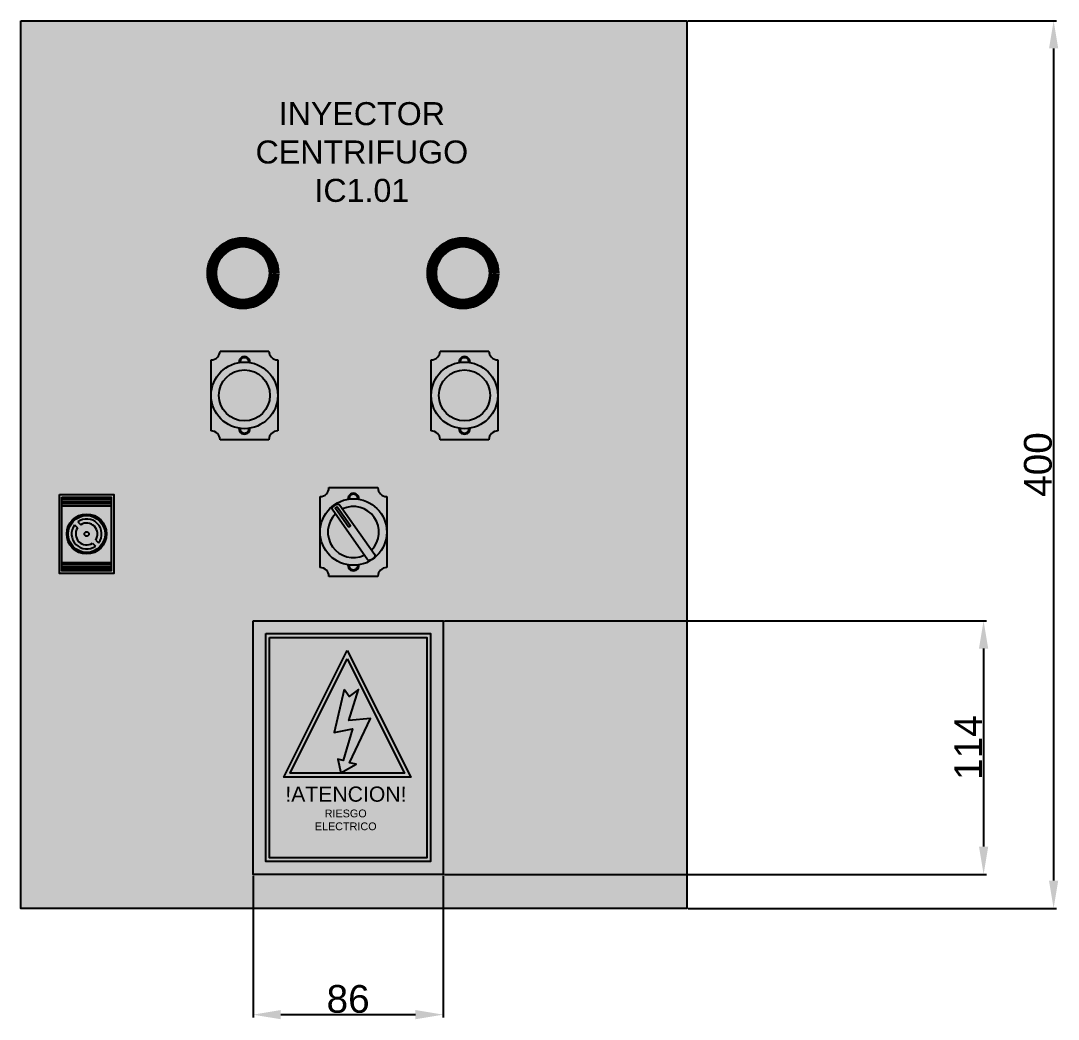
# Model space of a CAD drawing. Header units: millimetres. Extents: x 2499 to 4503, y 2704 to 3691.
# Drawn here: x 3225.6 to 3692.8, y 3240.9 to 3690.9 of the extents above; entities that cross this region are included whole.
import ezdxf

# ---------------------------------------------------------------- set-up
doc = ezdxf.new("R2010")
doc.units = ezdxf.units.MM
doc.layers.add('Imágenes', color=250, linetype='Continuous')
doc.layers.add('Rellenos sólidos', color=7, linetype='Continuous', true_color=0xffffff)
doc.styles.get("Standard").update_dxf_attribs({"font": 'arial.ttf'})
doc.dimstyles.new('ISO-25', dxfattribs={"dimtxt": 2.5, "dimasz": 2.5, "dimexe": 1.25, "dimexo": 0.625, "dimtad": 1, "dimtxsty": 'Standard', "dimcen": 2.5, "dimadec": 0, "dimazin": 0, "dimtfac": 1, "dimtmove": 0, "dimatfit": 3, "dimfxl": 1, "dimarcsym": 0})

# ---------------------------------------------------------------- blocks, each defined once
blk = doc.blocks.new('*D1')
at = {"layer": 'Defpoints', "color": 0, "transparency": 16777216}
for p in [(3525.6, 3690.88), (3525.6, 3290.88), (3690.73, 3290.88)]:
    blk.add_point(p, dxfattribs=at)
at = {"layer": 'Rellenos sólidos', "color": 0, "lineweight": -2, "transparency": 16777216}
for p, q in [((3526.22, 3690.88), (3691.98, 3690.88)), ((3690.73, 3678.38), (3690.73, 3303.38)), ((3526.22, 3290.88), (3691.98, 3290.88))]:
    blk.add_line(p, q, dxfattribs=at)
at = {"layer": 'Rellenos sólidos', "color": 0, "transparency": 16777216}
for points in [[(3688.65, 3678.38), (3692.81, 3678.38), (3690.73, 3690.88)], [(3688.65, 3303.38), (3692.81, 3303.38), (3690.73, 3290.88)]]:
    blk.add_solid(points, dxfattribs=at)
at = {"layer": 'Rellenos sólidos', "color": 0, "transparency": 16777216, "insert": (3683.72, 3490.88), "char_height": 12.5, "attachment_point": 5, "rotation": 90}
blk.add_mtext('400', dxfattribs=at)
blk = doc.blocks.new('*D2')
at = {"layer": 'Defpoints', "color": 0, "transparency": 16777216}
for p in [(3415.85, 3420.43), (3415.85, 3306.22), (3659.19, 3306.22)]:
    blk.add_point(p, dxfattribs=at)
at = {"layer": 'Rellenos sólidos', "color": 0, "lineweight": -2, "transparency": 16777216}
for p, q in [((3416.48, 3420.43), (3660.44, 3420.43)), ((3659.19, 3407.93), (3659.19, 3318.72)), ((3416.48, 3306.22), (3660.44, 3306.22))]:
    blk.add_line(p, q, dxfattribs=at)
at = {"layer": 'Rellenos sólidos', "color": 0, "transparency": 16777216}
for points in [[(3657.11, 3407.93), (3661.28, 3407.93), (3659.19, 3420.43)], [(3657.11, 3318.72), (3661.28, 3318.72), (3659.19, 3306.22)]]:
    blk.add_solid(points, dxfattribs=at)
at = {"layer": 'Rellenos sólidos', "color": 0, "transparency": 16777216, "insert": (3652.29, 3363.32), "char_height": 12.5, "attachment_point": 5, "rotation": 90}
blk.add_mtext('114', dxfattribs=at)
blk = doc.blocks.new('*D3')
at = {"layer": 'Defpoints', "color": 0, "transparency": 16777216}
for p in [(3330.2, 3306.22), (3415.85, 3306.22), (3415.85, 3242.99)]:
    blk.add_point(p, dxfattribs=at)
at = {"layer": 'Rellenos sólidos', "color": 0, "lineweight": -2, "transparency": 16777216}
for p, q in [((3330.2, 3305.6), (3330.2, 3241.74)), ((3415.85, 3305.6), (3415.85, 3241.74)), ((3342.7, 3242.99), (3403.35, 3242.99))]:
    blk.add_line(p, q, dxfattribs=at)
at = {"layer": 'Rellenos sólidos', "color": 0, "transparency": 16777216}
for points in [[(3342.7, 3245.08), (3342.7, 3240.91), (3330.2, 3242.99)], [(3403.35, 3245.08), (3403.35, 3240.91), (3415.85, 3242.99)]]:
    blk.add_solid(points, dxfattribs=at)
at = {"layer": 'Rellenos sólidos', "color": 0, "transparency": 16777216, "insert": (3373.02, 3250), "char_height": 12.5, "attachment_point": 5}
blk.add_mtext('86', dxfattribs=at)

msp = doc.modelspace()

# ---------------------------------------------------------------- hatches: boundary and pattern name
at = {"layer": 'Imágenes', "true_color": 0x139b48, "transparency": 33554681}
h = msp.add_hatch(color=114, dxfattribs=at)
h.dxf.hatch_style = 1
h.paths.add_polyline_path([(3310.716, 3577.136, 1), (3340.582, 3577.136, 1)])
h.paths.add_polyline_path([(3338.671, 3577.136, -1), (3312.627, 3577.136, -1)], flags=16)
at = {"layer": 'Imágenes', "true_color": 0x58ba48, "transparency": 33554681}
h = msp.add_hatch(color=85, dxfattribs=at)
h.dxf.hatch_style = 1
h.paths.add_polyline_path([(3312.627, 3577.136, 1), (3338.671, 3577.136, 1)])
at = {"layer": 'Imágenes', "true_color": 0xcd2027, "transparency": 33554681}
h = msp.add_hatch(color=242, dxfattribs=at)
h.dxf.hatch_style = 1
h.paths.add_polyline_path([(3409.816, 3577.136, 1), (3439.682, 3577.136, 1)])
h.paths.add_polyline_path([(3437.771, 3577.136, -1), (3411.727, 3577.136, -1)], flags=0)
h.paths.add_polyline_path([(3411.727, 3577.136, 1), (3437.771, 3577.136, 1)], flags=16)
at = {"layer": 'Imágenes', "true_color": 0xed1f24, "transparency": 33554681}
h = msp.add_hatch(color=240, dxfattribs=at)
h.dxf.hatch_style = 1
h.paths.add_polyline_path([(3411.727, 3577.136, 1), (3437.771, 3577.136, 1)])
at = {"layer": 'Imágenes', "true_color": 0xcd2027, "transparency": 33554681}
h = msp.add_hatch(color=242, dxfattribs=at)
h.dxf.hatch_style = 1
h.paths.add_polyline_path([(3311.329, 3522.05, 1), (3341.329, 3522.05, 1)])
h.paths.add_polyline_path([(3337.829, 3522.05, -1), (3314.829, 3522.05, -1)], flags=16)
h = msp.add_hatch(color=242, dxfattribs=at)
h.dxf.hatch_style = 1
h.paths.add_polyline_path([(3410.43, 3522.05, 1), (3440.43, 3522.05, 1)])
h.paths.add_polyline_path([(3436.93, 3522.05, -1), (3413.93, 3522.05, -1)], flags=16)
at = {"layer": 'Imágenes', "true_color": 0xed1f24, "transparency": 33554681}
h = msp.add_hatch(color=240, dxfattribs=at)
h.dxf.hatch_style = 1
h.paths.add_polyline_path([(3314.829, 3522.05, 1), (3337.829, 3522.05, 1)])
h = msp.add_hatch(color=240, dxfattribs=at)
h.dxf.hatch_style = 1
h.paths.add_polyline_path([(3413.93, 3522.05, 1), (3436.93, 3522.05, 1)])
at = {"layer": 'Imágenes', "true_color": 0xfeeab9, "transparency": 33554681}
h = msp.add_hatch(color=254, dxfattribs=at)
h.dxf.hatch_style = 1
h.paths.add_polyline_path([(3377.886, 3475.271, -0.3664152), (3390.409, 3460.477), (3390.409, 3476.477, -0.4142136), (3386.409, 3480.477), (3364.409, 3480.477, -0.4142136), (3360.409, 3476.477), (3360.409, 3460.477, -0.3664152), (3372.932, 3475.271, -1.086593)])
h.paths.add_polyline_path([(3372.932, 3445.683, -0.3664152), (3360.409, 3460.477), (3360.409, 3444.477, -0.4142136), (3364.409, 3440.477), (3386.409, 3440.477, -0.4142136), (3390.409, 3444.477), (3390.409, 3460.477, -0.3664152), (3377.886, 3445.683, -1.086593)])
at = {"layer": 'Imágenes', "transparency": 33554681}
h = msp.add_hatch(color=9, dxfattribs=at)
h.dxf.hatch_style = 1
h.paths.add_polyline_path([(3360.409, 3460.477, 1), (3390.409, 3460.477, 1)])
h.paths.add_polyline_path([(3383.55, 3452.355), (3384.838, 3450.518, -0.4142136), (3384.538, 3448.81), (3383.271, 3447.921, -0.4142136), (3381.563, 3448.221), (3380.275, 3450.057, -0.8388705), (3367.268, 3468.6), (3366.086, 3470.284, -0.4142136), (3366.386, 3471.992), (3367.653, 3472.881, -0.4142136), (3369.361, 3472.581), (3370.543, 3470.897, -0.8388705)], flags=16)
h.paths.add_polyline_path([(3374.002, 3463.554, -0.4142136), (3373.936, 3463.182), (3373.47, 3462.854, -0.4142136), (3373.097, 3462.92), (3367.398, 3471.044, -0.4142136), (3367.464, 3471.416), (3367.93, 3471.743, -0.4142136), (3368.303, 3471.678)], flags=0)
h.paths.add_polyline_path([(3369.361, 3472.581, 0.4142136), (3367.653, 3472.881), (3366.386, 3471.992, 0.4142136), (3366.086, 3470.284), (3381.563, 3448.221, 0.4142136), (3383.271, 3447.921), (3384.538, 3448.81, 0.4142136), (3384.838, 3450.518)], flags=0)
h.paths.add_polyline_path([(3373.47, 3462.854, -0.4142136), (3373.097, 3462.92), (3367.398, 3471.044, -0.4142136), (3367.464, 3471.416), (3367.93, 3471.743, -0.4142136), (3368.303, 3471.678), (3374.002, 3463.554, -0.4142136), (3373.936, 3463.182)], flags=0)
h = msp.add_hatch(color=8, dxfattribs=at)
h.dxf.hatch_style = 1
h.paths.add_polyline_path([(3370.543, 3470.897), (3383.55, 3452.355, 0.8388705)])
h.paths.add_polyline_path([(3367.268, 3468.6, 0.8388705), (3380.275, 3450.057)])
h.paths.add_polyline_path([(3369.361, 3472.581, 0.4142136), (3367.653, 3472.881), (3366.386, 3471.992, 0.4142136), (3366.086, 3470.284), (3381.563, 3448.221, 0.4142136), (3383.271, 3447.921), (3384.538, 3448.81, 0.4142136), (3384.838, 3450.518)])
h.paths.add_polyline_path([(3373.47, 3462.854, -0.4142136), (3373.097, 3462.92), (3367.398, 3471.044, -0.4142136), (3367.464, 3471.416), (3367.93, 3471.743, -0.4142136), (3368.303, 3471.678), (3374.002, 3463.554, -0.4142136), (3373.936, 3463.182)], flags=16)
at = {"layer": 'Imágenes', "true_color": 0x000000, "transparency": 33554681}
h = msp.add_hatch(color=18, dxfattribs=at)
h.dxf.hatch_style = 1
h.paths.add_polyline_path([(3369.361, 3472.581, 0.4142136), (3367.653, 3472.881), (3366.386, 3471.992, 0.4142136), (3366.086, 3470.284), (3381.563, 3448.221, 0.4142136), (3383.271, 3447.921), (3384.538, 3448.81, 0.4142136), (3384.838, 3450.518)])
h.paths.add_polyline_path([(3373.47, 3462.854, -0.4142136), (3373.097, 3462.92), (3367.398, 3471.044, -0.4142136), (3367.464, 3471.416), (3367.93, 3471.743, -0.4142136), (3368.303, 3471.678), (3374.002, 3463.554, -0.4142136), (3373.936, 3463.182)], flags=16)
at = {"layer": 'Imágenes', "transparency": 33554681}
h = msp.add_hatch(color=7, dxfattribs=at)
h.dxf.hatch_style = 1
h.paths.add_polyline_path([(3368.303, 3471.678, 0.4142136), (3367.93, 3471.743), (3367.464, 3471.416, 0.4142136), (3367.398, 3471.044), (3373.097, 3462.92, 0.4142136), (3373.47, 3462.854), (3373.936, 3463.182, 0.4142136), (3374.002, 3463.554)])
at = {"layer": 'Rellenos sólidos', "transparency": 33554681}
h = msp.add_hatch(color=8, dxfattribs=at)
h.dxf.hatch_style = 1
h.paths.add_polyline_path([(3525.598, 3690.88), (3225.598, 3690.88), (3225.598, 3290.88), (3525.598, 3290.88)])
h = msp.add_hatch(color=9, dxfattribs=at)
h.dxf.hatch_style = 1
h.paths.add_polyline_path([(3450.548, 3657.552), (3300.548, 3657.552), (3300.548, 3607.552), (3450.548, 3607.552)])
at = {"layer": 'Rellenos sólidos', "true_color": 0xfeeab9, "transparency": 33554681}
h = msp.add_hatch(color=254, dxfattribs=at)
h.dxf.hatch_style = 1
h.paths.add_polyline_path([(3337.329, 3542.05), (3315.329, 3542.05, -0.4142136), (3311.329, 3538.05), (3311.329, 3522.05, -0.3664152), (3323.852, 3536.844, -1.086593), (3328.807, 3536.844, -0.3664152), (3341.329, 3522.05), (3341.329, 3538.05, -0.4142136)])
h.paths.add_polyline_path([(3323.852, 3507.256, -0.3664152), (3311.329, 3522.05), (3311.329, 3506.05, -0.4142136), (3315.329, 3502.05), (3337.329, 3502.05, -0.4142136), (3341.329, 3506.05), (3341.329, 3522.05, -0.3664152), (3328.807, 3507.256, -1.086593)])
h = msp.add_hatch(color=254, dxfattribs=at)
h.dxf.hatch_style = 1
h.paths.add_polyline_path([(3436.43, 3542.05), (3414.43, 3542.05, -0.4142136), (3410.43, 3538.05), (3410.43, 3522.05, -0.3664152), (3422.953, 3536.844, -1.086593), (3427.907, 3536.844, -0.3664152), (3440.43, 3522.05), (3440.43, 3538.05, -0.4142136)])
h.paths.add_polyline_path([(3422.953, 3507.256, -0.3664152), (3410.43, 3522.05), (3410.43, 3506.05, -0.4142136), (3414.43, 3502.05), (3436.43, 3502.05, -0.4142136), (3440.43, 3506.05), (3440.43, 3522.05, -0.3664152), (3427.907, 3507.256, -1.086593)])
at = {"layer": 'Rellenos sólidos', "true_color": 0x139b48, "transparency": 33554681}
h = msp.add_hatch(color=114, dxfattribs=at)
h.dxf.hatch_style = 1
h.paths.add_polyline_path([(3311.329, 3522.05, 1), (3341.329, 3522.05, 1)])
h.paths.add_polyline_path([(3337.829, 3522.05, -1), (3314.829, 3522.05, -1)], flags=16)
at = {"layer": 'Rellenos sólidos', "true_color": 0xf1eb1f, "transparency": 33554681}
h = msp.add_hatch(color=2, dxfattribs=at)
h.dxf.hatch_style = 1
h.paths.add_polyline_path([(3324.348, 3536.919, -0.0663356), (3328.311, 3536.919, 1.0685334)])
h.paths.add_polyline_path([(3328.311, 3507.182, -0.0663356), (3324.348, 3507.182, 1.0685334)])
h = msp.add_hatch(color=2, dxfattribs=at)
h.dxf.hatch_style = 1
h.paths.add_polyline_path([(3423.448, 3536.919, -0.0663356), (3427.411, 3536.919, 1.0685334)])
h.paths.add_polyline_path([(3427.411, 3507.182, -0.0663356), (3423.448, 3507.182, 1.0685334)])
at = {"layer": 'Rellenos sólidos', "true_color": 0x58ba48, "transparency": 33554681}
h = msp.add_hatch(color=85, dxfattribs=at)
h.dxf.hatch_style = 1
h.paths.add_polyline_path([(3314.829, 3522.05, 1), (3337.829, 3522.05, 1)])
at = {"layer": 'Rellenos sólidos', "transparency": 33554681}
h = msp.add_hatch(color=9, dxfattribs=at)
h.dxf.hatch_style = 1
h.paths.add_polyline_path([(3267.476, 3477.328), (3243.045, 3477.328), (3243.045, 3441.859), (3267.476, 3441.859)])
h.paths.add_polyline_path([(3244.132, 3476.241), (3266.389, 3476.241), (3266.389, 3442.947), (3244.132, 3442.947)], flags=16)
h.paths.add_polyline_path([(3264.242, 3459.594, -1), (3246.279, 3459.594, -1)], flags=0)
h.paths.add_polyline_path([(3263.556, 3459.594, -1), (3246.965, 3459.594, -1)], flags=0)
h.paths.add_polyline_path([(3249.838, 3463.651), (3251.149, 3462.321, 0.8119927), (3257.929, 3455.444), (3259.241, 3454.114, -0.8601167)], flags=0)
h.paths.add_polyline_path([(3251.28, 3465.073, -0.8601167), (3260.683, 3455.536), (3259.372, 3456.867, 0.8119927), (3252.592, 3463.743)], flags=0)
h.paths.add_polyline_path([(3256.273, 3459.594, -1), (3254.248, 3459.594, -1)], flags=0)
h.paths.add_polyline_path([(3246.279, 3459.594, 1), (3264.242, 3459.594, 1)], flags=0)
h = msp.add_hatch(color=9, dxfattribs=at)
h.dxf.hatch_style = 1
h.paths.add_polyline_path([(3266.389, 3476.241), (3244.132, 3476.241), (3244.132, 3475.223), (3266.389, 3475.223)])
h.paths.add_polyline_path([(3266.389, 3475.223), (3244.132, 3475.223), (3244.132, 3474.267), (3266.389, 3474.267)])
h.paths.add_polyline_path([(3266.389, 3474.267), (3244.132, 3474.267), (3244.132, 3473.311), (3266.389, 3473.311)])
h.paths.add_polyline_path([(3266.389, 3473.311), (3244.132, 3473.311), (3244.132, 3472.354), (3266.389, 3472.354)])
h.paths.add_polyline_path([(3266.389, 3472.354), (3244.132, 3472.354), (3244.132, 3446.766), (3266.389, 3446.766)])
h.paths.add_polyline_path([(3264.242, 3459.594, -1), (3246.279, 3459.594, -1)], flags=16)
h.paths.add_polyline_path([(3263.556, 3459.594, -1), (3246.965, 3459.594, -1)], flags=0)
h.paths.add_polyline_path([(3260.683, 3455.536), (3259.372, 3456.867, 0.8119927), (3252.592, 3463.743), (3251.28, 3465.073, -0.8601167)], flags=0)
h.paths.add_polyline_path([(3249.838, 3463.651), (3251.149, 3462.321, 0.8119927), (3257.929, 3455.444), (3259.241, 3454.114, -0.8601167)], flags=0)
h.paths.add_polyline_path([(3256.273, 3459.594, -1), (3254.248, 3459.594, -1)], flags=0)
h.paths.add_polyline_path([(3266.389, 3443.898), (3244.132, 3443.898), (3244.132, 3442.947), (3266.389, 3442.947)])
h.paths.add_polyline_path([(3266.389, 3444.854), (3244.132, 3444.854), (3244.132, 3443.898), (3266.389, 3443.898)])
h.paths.add_polyline_path([(3266.389, 3445.81), (3244.132, 3445.81), (3244.132, 3444.854), (3266.389, 3444.854)])
h.paths.add_polyline_path([(3266.389, 3446.766), (3244.132, 3446.766), (3244.132, 3445.81), (3266.389, 3445.81)])
h = msp.add_hatch(color=9, dxfattribs=at)
h.dxf.hatch_style = 1
h.paths.add_polyline_path([(3246.279, 3459.594, 1), (3264.242, 3459.594, 1)])
h.paths.add_polyline_path([(3263.556, 3459.594, -1), (3246.965, 3459.594, -1)], flags=16)
h.paths.add_polyline_path([(3249.838, 3463.651), (3251.149, 3462.321, 0.8119927), (3257.929, 3455.444), (3259.241, 3454.114, -0.8601167)], flags=0)
h.paths.add_polyline_path([(3251.28, 3465.073, -0.8601167), (3260.683, 3455.536), (3259.372, 3456.867, 0.8119927), (3252.592, 3463.743)], flags=0)
h.paths.add_polyline_path([(3256.273, 3459.594, -1), (3254.248, 3459.594, -1)], flags=0)
at = {"layer": 'Rellenos sólidos', "true_color": 0x7d7d7d, "transparency": 33554681}
h = msp.add_hatch(color=8, dxfattribs=at)
h.dxf.hatch_style = 1
h.paths.add_polyline_path([(3251.149, 3462.321), (3249.838, 3463.651, 0.8601167), (3259.241, 3454.114), (3257.929, 3455.444, -0.8119927)], flags=0)
h.paths.add_polyline_path([(3251.28, 3465.073), (3252.592, 3463.743, -0.8119927), (3259.372, 3456.867), (3260.683, 3455.536, 0.8601167)], flags=16)
h.paths.add_polyline_path([(3263.556, 3459.594, 1), (3246.965, 3459.594, 1)])
h.paths.add_polyline_path([(3254.248, 3459.594, -1), (3256.273, 3459.594, -1)], flags=0)
h.paths.add_polyline_path([(3257.929, 3455.444), (3259.241, 3454.114, -0.8601167), (3249.838, 3463.651), (3251.149, 3462.321, 0.8119927)], flags=16)
h.paths.add_polyline_path([(3259.372, 3456.867, 0.8119927), (3252.592, 3463.743), (3251.28, 3465.073, -0.8601167), (3260.683, 3455.536)], flags=0)
at = {"layer": 'Rellenos sólidos', "transparency": 33554681}
h = msp.add_hatch(color=7, dxfattribs=at)
h.dxf.hatch_style = 1
h.paths.add_polyline_path([(3415.85, 3420.427), (3330.195, 3420.427), (3330.195, 3306.221), (3415.85, 3306.221)])
h.paths.add_polyline_path([(3410.14, 3311.931), (3335.906, 3311.931), (3335.906, 3414.717), (3410.14, 3414.717)], flags=16)
h.paths.add_polyline_path([(3408.427, 3413.004), (3408.427, 3313.644), (3337.619, 3313.644), (3337.619, 3413.004)], flags=0)
h.paths.add_polyline_path([(3401.195, 3350.036), (3344.091, 3350.036), (3372.643, 3407.14)], flags=0)
h.paths.add_polyline_path([(3398.423, 3351.749), (3346.863, 3351.749), (3372.643, 3403.309)], flags=0)
h.paths.add_polyline_path([(3377.731, 3389.543), (3373.35, 3375.561), (3383.058, 3376.458), (3373.651, 3356.518), (3376.707, 3355.888), (3369.784, 3352.023), (3368.365, 3358.182), (3370.74, 3357.464), (3375.052, 3371.747), (3366.8, 3370.079), (3371.299, 3389.472), (3373.466, 3386.291)], flags=0)
h.paths.add_polyline_path([(3357.044, 3324.093), (3386.642, 3324.093), (3386.642, 3337.141), (3357.044, 3337.141)], flags=8)
h.paths.add_polyline_path([(3342.225, 3335.109), (3400.197, 3335.109), (3400.197, 3349.172), (3342.225, 3349.172)], flags=8)
at = {"layer": 'Rellenos sólidos', "true_color": 0x000000, "transparency": 33554681}
h = msp.add_hatch(color=18, dxfattribs=at)
h.dxf.hatch_style = 1
h.paths.add_polyline_path([(3410.14, 3414.717), (3335.906, 3414.717), (3335.906, 3311.931), (3410.14, 3311.931)])
h.paths.add_polyline_path([(3408.427, 3413.004), (3408.427, 3313.644), (3337.619, 3313.644), (3337.619, 3413.004)], flags=16)
h.paths.add_polyline_path([(3401.195, 3350.036), (3344.091, 3350.036), (3372.643, 3407.14)], flags=0)
h.paths.add_polyline_path([(3398.423, 3351.749), (3346.863, 3351.749), (3372.643, 3403.309)], flags=0)
h.paths.add_polyline_path([(3377.731, 3389.543), (3373.35, 3375.561), (3383.058, 3376.458), (3373.651, 3356.518), (3376.707, 3355.888), (3369.784, 3352.023), (3368.365, 3358.182), (3370.74, 3357.464), (3375.052, 3371.747), (3366.8, 3370.079), (3371.299, 3389.472), (3373.466, 3386.291)], flags=0)
h.paths.add_polyline_path([(3357.044, 3324.093), (3386.642, 3324.093), (3386.642, 3337.141), (3357.044, 3337.141)], flags=8)
h.paths.add_polyline_path([(3342.225, 3335.109), (3400.197, 3335.109), (3400.197, 3349.172), (3342.225, 3349.172)], flags=8)
at = {"layer": 'Rellenos sólidos', "transparency": 33554681}
h = msp.add_hatch(color=7, dxfattribs=at)
h.dxf.hatch_style = 1
h.paths.add_polyline_path([(3408.427, 3413.004), (3337.619, 3413.004), (3337.619, 3313.644), (3408.427, 3313.644)])
h.paths.add_polyline_path([(3401.195, 3350.036), (3344.091, 3350.036), (3372.643, 3407.14)], flags=16)
h.paths.add_polyline_path([(3398.423, 3351.749), (3346.863, 3351.749), (3372.643, 3403.309)], flags=0)
h.paths.add_polyline_path([(3377.731, 3389.543), (3373.35, 3375.561), (3383.058, 3376.458), (3373.651, 3356.518), (3376.707, 3355.888), (3369.784, 3352.023), (3368.365, 3358.182), (3370.74, 3357.464), (3375.052, 3371.747), (3366.8, 3370.079), (3371.299, 3389.472), (3373.466, 3386.291)], flags=0)
at = {"layer": 'Rellenos sólidos', "true_color": 0x000000, "transparency": 33554681}
h = msp.add_hatch(color=18, dxfattribs=at)
h.dxf.hatch_style = 1
h.paths.add_polyline_path([(3372.643, 3407.14), (3344.091, 3350.036), (3401.195, 3350.036)])
h.paths.add_polyline_path([(3372.643, 3403.309), (3398.423, 3351.749), (3346.863, 3351.749)], flags=16)
h.paths.add_polyline_path([(3371.299, 3389.472), (3373.466, 3386.291), (3377.731, 3389.543), (3373.35, 3375.561), (3383.058, 3376.458), (3373.651, 3356.518), (3376.707, 3355.888), (3369.784, 3352.023), (3368.365, 3358.182), (3370.74, 3357.464), (3375.052, 3371.747), (3366.8, 3370.079)], flags=0)
at = {"layer": 'Rellenos sólidos', "true_color": 0xf1eb1f, "transparency": 33554681}
h = msp.add_hatch(color=2, dxfattribs=at)
h.dxf.hatch_style = 1
h.paths.add_polyline_path([(3372.643, 3403.309), (3346.863, 3351.749), (3398.423, 3351.749)])
h.paths.add_polyline_path([(3371.299, 3389.472), (3373.466, 3386.291), (3377.731, 3389.543), (3373.35, 3375.561), (3383.058, 3376.458), (3373.651, 3356.518), (3376.707, 3355.888), (3369.784, 3352.023), (3368.365, 3358.182), (3370.74, 3357.464), (3375.052, 3371.747), (3366.8, 3370.079)], flags=16)
at = {"layer": 'Rellenos sólidos', "true_color": 0x000000, "transparency": 33554681}
h = msp.add_hatch(color=18, dxfattribs=at)
h.dxf.hatch_style = 1
h.paths.add_polyline_path([(3383.058, 3376.458), (3373.35, 3375.561), (3377.731, 3389.543), (3373.466, 3386.291), (3371.299, 3389.472), (3366.8, 3370.079), (3375.052, 3371.747), (3370.74, 3357.464), (3368.365, 3358.182), (3369.784, 3352.023), (3376.707, 3355.888), (3373.651, 3356.518)])

# ---------------------------------------------------------------- linework, layer by layer
at = {"color": 0, "lineweight": 211}
for centre, radius in [((3325.649, 3577.136), 14.933), ((3325.649, 3577.136), 13.022), ((3424.749, 3577.136), 14.933), ((3424.749, 3577.136), 13.022)]:
    msp.add_circle(centre, radius, dxfattribs=at)
at = {"layer": 'Imágenes', "color": 18, "true_color": 0x000000}
for p, q in [((3315.329, 3542.05), (3337.329, 3542.05)), ((3311.329, 3506.05), (3311.329, 3538.05)), ((3341.329, 3538.05), (3341.329, 3506.05)), ((3337.329, 3502.05), (3315.329, 3502.05))]:
    msp.add_line(p, q, dxfattribs=at)
for points in [[(3414.43, 3542.05), (3436.43, 3542.05)], [(3410.43, 3506.05), (3410.43, 3538.05)], [(3440.43, 3538.05), (3440.43, 3506.05)], [(3436.43, 3502.05), (3414.43, 3502.05)], [(3360.409, 3444.477), (3360.409, 3476.477)], [(3364.409, 3480.477), (3386.409, 3480.477)], [(3390.409, 3476.477), (3390.409, 3444.477)], [(3386.409, 3440.477), (3364.409, 3440.477)]]:
    msp.add_lwpolyline(points, dxfattribs=at)
for points in [[(3366.386, 3471.992), (3367.653, 3472.881, -0.4142136), (3369.361, 3472.581), (3384.838, 3450.518, -0.4142136), (3384.538, 3448.81), (3383.271, 3447.921, -0.4142136), (3381.563, 3448.221), (3366.086, 3470.284, -0.4142136)], [(3367.464, 3471.416), (3367.93, 3471.743, -0.4142136), (3368.303, 3471.678), (3374.002, 3463.554, -0.4142136), (3373.936, 3463.182), (3373.47, 3462.854, -0.4142136), (3373.097, 3462.92), (3367.398, 3471.044, -0.4142136)]]:
    msp.add_lwpolyline(points, format="xyb", close=True, dxfattribs=at)
for centre, radius in [((3326.329, 3522.05), 15), ((3425.43, 3522.05), 15), ((3326.329, 3522.05), 11.5), ((3425.43, 3522.05), 11.5), ((3375.409, 3460.477), 15)]:
    msp.add_circle(centre, radius, dxfattribs=at)
for centre, radius, start, end in [((3311.329, 3542.05), 4, 270, 0), ((3341.329, 3542.05), 4, 180, 270), ((3410.43, 3542.05), 4, 270, 0), ((3440.43, 3542.05), 4, 180, 270), ((3326.329, 3537.05), 2.486, 355.24721, 184.75279), ((3326.329, 3537.05), 1.986, 356.20481, 183.79519), ((3425.43, 3537.05), 2.486, 355.24721, 184.75279), ((3425.43, 3537.05), 1.986, 356.20481, 183.79519), ((3311.329, 3502.05), 4, 0, 90), ((3326.329, 3507.05), 2.486, 175.24721, 4.75279), ((3326.329, 3507.05), 1.986, 176.20481, 3.79519), ((3341.329, 3502.05), 4, 90, 180), ((3410.43, 3502.05), 4, 0, 90), ((3425.43, 3507.05), 2.486, 175.24721, 4.75279), ((3425.43, 3507.05), 1.986, 176.20481, 3.79519), ((3440.43, 3502.05), 4, 90, 180), ((3360.409, 3480.477), 4, 270, 0), ((3375.409, 3475.477), 2.486, 355.24721, 184.75279), ((3375.409, 3475.477), 1.986, 356.20481, 183.79519), ((3390.409, 3480.477), 4, 180, 270), ((3375.409, 3460.477), 11.5, 315.06491, 115.03409), ((3375.409, 3460.477), 11.5, 135.06491, 295.03409), ((3360.409, 3440.477), 4, 0, 90), ((3375.409, 3445.477), 2.486, 175.24721, 4.75279), ((3375.409, 3445.477), 1.986, 176.20481, 3.79519), ((3390.409, 3440.477), 4, 90, 180)]:
    msp.add_arc(centre, radius, start, end, dxfattribs=at)
at = {"layer": 'Rellenos sólidos', "color": 7}
for p, q in [((3244.132, 3475.223), (3266.389, 3475.223)), ((3244.132, 3474.267), (3266.389, 3474.267)), ((3244.132, 3473.311), (3266.389, 3473.311)), ((3244.132, 3472.354), (3266.389, 3472.354)), ((3249.838, 3463.651), (3251.149, 3462.321)), ((3251.28, 3465.073), (3252.592, 3463.743)), ((3257.929, 3455.444), (3259.241, 3454.114)), ((3259.372, 3456.867), (3260.683, 3455.536)), ((3244.132, 3446.766), (3266.389, 3446.766)), ((3244.132, 3445.81), (3266.389, 3445.81)), ((3244.132, 3444.854), (3266.389, 3444.854)), ((3244.132, 3443.898), (3266.389, 3443.898))]:
    msp.add_line(p, q, dxfattribs=at)
for points in [[(3225.598, 3690.88), (3525.598, 3690.88), (3525.598, 3290.88), (3225.598, 3290.88)], [(3243.045, 3477.328), (3267.476, 3477.328), (3267.476, 3441.859), (3243.045, 3441.859)], [(3244.132, 3476.241), (3266.389, 3476.241), (3266.389, 3442.947), (3244.132, 3442.947)], [(3330.195, 3420.427), (3415.85, 3420.427), (3415.85, 3306.221), (3330.195, 3306.221)], [(3335.906, 3414.717), (3410.14, 3414.717), (3410.14, 3311.931), (3335.906, 3311.931)], [(3337.619, 3413.004), (3408.427, 3413.004), (3408.427, 3313.644), (3337.619, 3313.644)], [(3372.643, 3407.14), (3401.195, 3350.036), (3344.091, 3350.036)], [(3372.643, 3403.309), (3398.423, 3351.749), (3346.863, 3351.749)]]:
    msp.add_lwpolyline(points, close=True, dxfattribs=at)
msp.add_lwpolyline([(3371.299, 3389.472), (3366.8, 3370.079), (3375.052, 3371.747), (3370.74, 3357.464), (3368.365, 3358.182), (3369.784, 3352.023), (3376.707, 3355.888), (3373.651, 3356.518), (3383.058, 3376.458), (3373.35, 3375.561), (3377.731, 3389.543), (3373.466, 3386.291), (3371.299, 3389.472)], dxfattribs=at)
for radius in [8.981, 8.296, 1.013]:
    msp.add_circle((3255.261, 3459.594), radius, dxfattribs=at)
for radius, start, end in [(6.773, 143.19479, 305.99229), (4.934, 146.44084, 302.74623), (6.773, 323.19479, 125.99229), (4.934, 326.44084, 122.74623)]:
    msp.add_arc((3255.261, 3459.594), radius, start, end, dxfattribs=at)

# ---------------------------------------------------------------- texts
at = {"layer": 'Rellenos sólidos', "color": 18, "true_color": 0x000000, "attachment_point": 1}
for s, width, gutter_width, insert, char_height in [('\\pxqc;INYECTOR CENTRIFUGO IC1.01', 123.44076, 51.846, (3317.49, 3654.197), 10.36911), ('!ATENCION!', 58.13786, 34.123, (3344.75, 3345.781), 6.8246), ('\\pxqc;RIESGO\\PELECTRICO', 43.35376, 17.42, (3350.249, 3335.41), 3.48402)]:
    msp.add_mtext_dynamic_manual_height_columns(s, width=width, gutter_width=gutter_width, heights=[0], dxfattribs=dict(at, insert=insert, char_height=char_height))

# ---------------------------------------------------------------- dimensions: what is measured, and where the dimension line sits
at = {"layer": 'Rellenos sólidos', "color": 7}
for base, p1, p2, override, picture, middle in [((3690.728, 3290.88), (3525.598, 3690.88), (3525.598, 3290.88), {"dimtxt": 12.5, "dimasz": 12.5}, '*D1', (3683.721, 3490.88)), ((3659.192, 3306.221), (3415.85, 3420.427), (3415.85, 3306.221), {"dimtxt": 12.5, "dimasz": 12.5, "dimdec": 0}, '*D2', (3652.292, 3363.324))]:
    dim = msp.add_linear_dim(base=base, p1=p1, p2=p2, angle=90, dimstyle='ISO-25', override=override, dxfattribs=at)
    dim.commit()
    dim.dimension.update_dxf_attribs({"geometry": picture, "text_midpoint": middle})
dim = msp.add_linear_dim(base=(3415.85, 3242.994), p1=(3330.195, 3306.221), p2=(3415.85, 3306.221), dimstyle='ISO-25', override={"dimtxt": 12.5, "dimasz": 12.5, "dimdec": 0}, dxfattribs=at)
dim.commit()
dim.dimension.update_dxf_attribs({"geometry": '*D3', "text_midpoint": (3373.023, 3250.001)})

doc.saveas('drawing.dxf')
